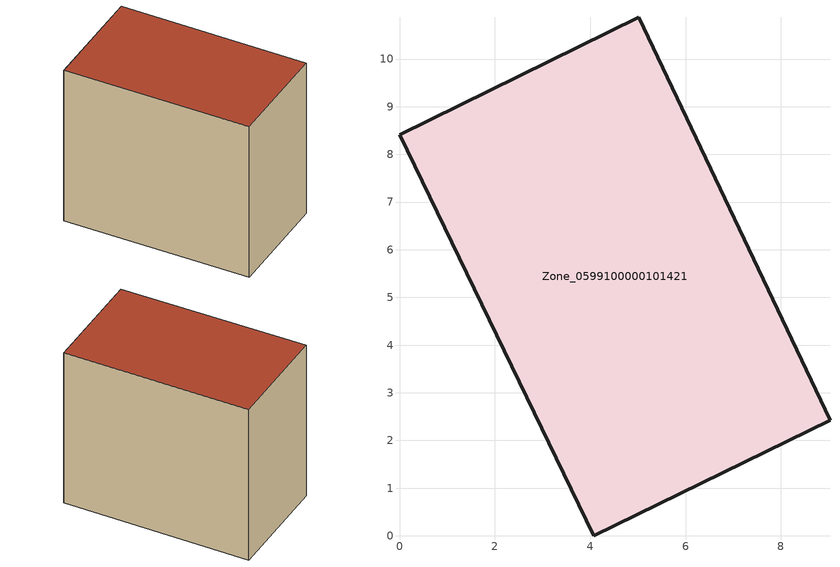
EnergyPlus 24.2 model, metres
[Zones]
Zone_0599100000101421
 floor ground (C_G): 5.02,10.88 9.03,2.43 4.07,0 0,8.41 z0.35
 wall outside (C_F): 4.07,0 9.03,2.43 5.02,10.88 0,8.41 4.07,0 z0.35:8.57
 roof outside (C_R): 9.03,2.43 5.02,10.88 0,8.41 4.07,0 z8.57
[BUILDING]
Pand.0599100000101421: North Axis=0; Terrain=City; Loads Convergence Tolerance Value=0.04; Temperature Convergence Tolerance Value=0.4; Solar Distribution=FullExterior; Maximum Number of Warmup Days=25; Minimum Number of Warmup Days=1
[Site:Location]
Rotterdam.The.Hague.AP_ZH_NLD Design_Conditions: Latitude=51.96; Longitude=4.45; Time Zone=1; Elevation=-4.5
[SITE:GROUNDTEMPERATURE:BUILDINGSURFACE]
18, 18, 18, 18, 18, 18, 18, 18, 18, 18, 18, 18
[MATERIAL] Thermal Absorptance=0.9; Solar Absorptance=0.7; Visible Absorptance=0.7
Name | Roughness | Thickness | Conductivity | Density | Specific Heat
G.TC.1965-1974 | MediumSmooth | 0.15 | 0.882353 | 540 | 1210
F.TC.1965-1974 | Rough | 0.3 | 0.697674 | 1920 | 840
R.TC.1965-1974 | MediumRough | 0.2 | 0.232558 | 1500 | 1000
[CONSTRUCTION]
C_G: G.TC.1965-1974
C_F: F.TC.1965-1974
C_R: R.TC.1965-1974
[ZONE]
Zone_0599100000101421: Type=1; Multiplier=1; Ceiling Height=Autocalculate; Volume=Autocalculate; Floor Area=autocalculate; Part of Total Floor Area=Yes
[ZONEINFILTRATION:DESIGNFLOWRATE]
Infil_Zone_0599100000101421: Zone or ZoneList or Space or SpaceList=Zone_0599100000101421; Schedule=AlwaysOn; Design Flow Rate Calculation Method=Flow/Area; Flow Rate per Floor Area=0.003; Constant Term Coefficient=1; Temperature Term Coefficient=0; Velocity Term Coefficient=0; Velocity Squared Term Coefficient=0
[HVACTEMPLATE:ZONE:IDEALLOADSAIRSYSTEM]
Zone_0599100000101421: Maximum Heating Supply Air Temperature=50; Minimum Cooling Supply Air Temperature=13; Maximum Heating Supply Air Humidity Ratio=0.0156; Minimum Cooling Supply Air Humidity Ratio=0.0077; Heating Limit=NoLimit; Cooling Limit=NoLimit; Dehumidification Control Type=ConstantSensibleHeatRatio; Cooling Sensible Heat Ratio=0.7; Dehumidification Setpoint=60; Humidification Control Type=None; Humidification Setpoint=30; Outdoor Air Method=None; Outdoor Air Flow Rate per Person=0.00944; Outdoor Air Flow Rate per Zone Floor Area=0; Outdoor Air Flow Rate per Zone=0; Demand Controlled Ventilation Type=None; Outdoor Air Economizer Type=NoEconomizer; Heat Recovery Type=None; Sensible Heat Recovery Effectiveness=0.7; Latent Heat Recovery Effectiveness=0.65
[ZONECONTROL:THERMOSTAT]
ThermostatControl_Zone_0599100000101421: Zone or ZoneList=Zone_0599100000101421; Control Type Schedule=DualSetpointControlType; Control 1=Thermostat_Zone_0599100000101421; Temperature Difference Between Cutout And Setpoint=0
[THERMOSTATSETPOINT:DUALSETPOINT]
Thermostat_Zone_0599100000101421: Heating Setpoint Temperature Schedule=HeatingSetpoint_Zone_0599100000101421; Cooling Setpoint Temperature Schedule=CoolingSetpoint_Zone_0599100000101421
[SCHEDULE:COMPACT]
HeatingSetpoint_Zone_0599100000101421: Through: 12/31, For: AllDays, Until: 24:00, 21
CoolingSetpoint_Zone_0599100000101421: Through: 12/31, For: AllDays, Until: 24:00, 24
DualSetpointControlType: Through: 12/31, For: AllDays, Until: 24:00, 4
AlwaysOn: Through: 12/31, For: AllDays, Until: 24:00, 1
